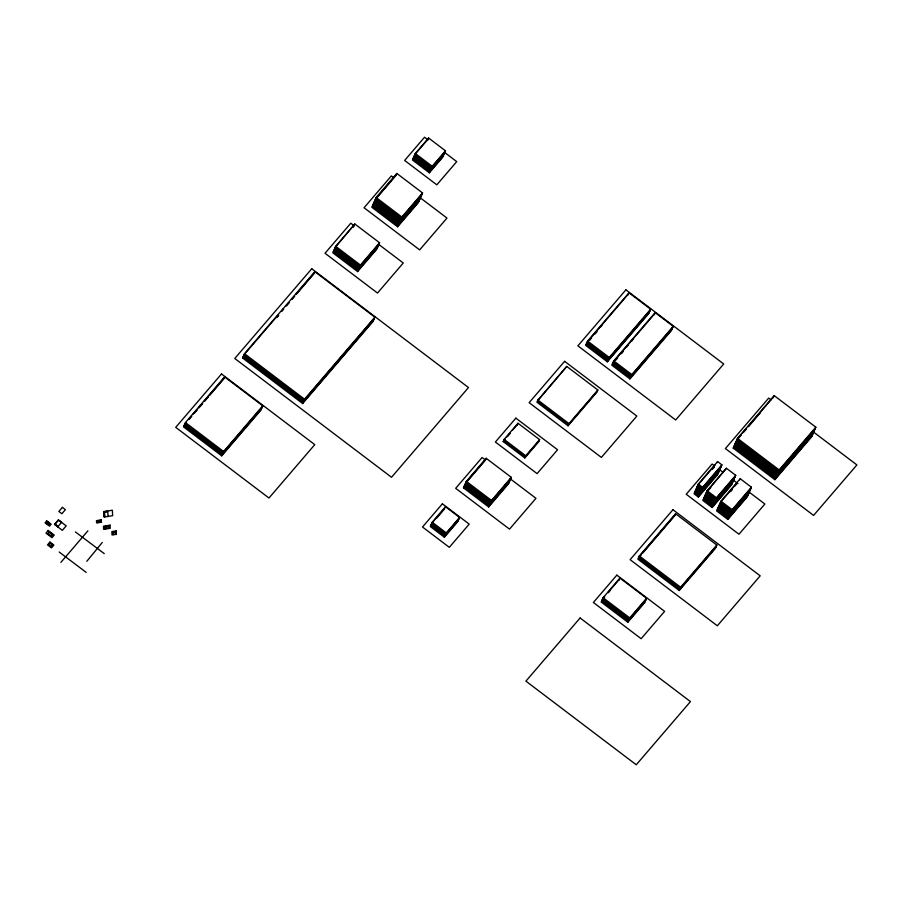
<?xml version="1.0" encoding="UTF-8"?>
<svg xmlns="http://www.w3.org/2000/svg" width="902" height="902" viewBox="0 0 902 902"><rect width="100%" height="100%" fill="white"/><g stroke="black" fill="none" stroke-linecap="round" stroke-linejoin="round"><path stroke-width="1.35" d="M46.306 523.047L48.911 525.02L46.306 523.047L47.366 521.717L49.971 523.69L48.911 525.02L46.385 522.889M47.366 521.717L49.869 523.904M51.549 536.239L47.93 533.702L51.504 536.34L52.857 534.706L49.306 532.022L47.953 533.657M49.306 532.022L47.907 533.758M54.909 524.378L57.908 526.655L54.909 524.378L58.517 520.059L61.471 522.438M52.857 534.706L49.26 532.124M48.877 544.695L50.32 542.981L52.654 544.752L51.132 546.623L48.9 544.639L51.188 546.522M50.23 543.196L52.632 544.808M185.44 422.564L183.534 426.894L221.712 455.826L260.87 410.173L262.764 405.832L224.598 376.912L185.44 422.564L223.617 451.496L221.712 455.826M224.598 376.912L223.651 379.077L209.986 394.997M242.604 358.026L244.51 353.697L314.843 271.694L374.871 317.2L372.977 321.529L302.644 403.532L242.604 358.026L244.431 355.895M314.843 271.694L313.885 273.858L296.532 294.097M335.702 246.314L332.849 252.819L357.587 271.57L376.72 249.256L379.573 242.762L354.836 224.012L335.702 246.314L360.439 265.064L357.587 271.57M353.404 227.259L353.877 226.176M354.836 224.012L335.217 247.396L359.954 266.146L379.088 243.844M376.168 197.549L371.883 207.291L397.602 226.785L418.269 202.679L422.542 192.938L396.835 173.443L376.168 197.549L401.875 217.032L397.602 226.785M396.835 173.443L395.888 175.619L375.209 199.714L400.928 219.197L421.595 195.103M302.644 403.532L304.538 399.203L374.871 317.2M415.315 153.487L412.462 159.981L429.352 172.789L442.623 157.32L445.475 150.814L428.585 138.017L415.315 153.487L432.205 166.284L429.352 172.789M427.638 140.182L428.585 138.017M432.216 522.224L430.31 526.554L444.393 537.22L457.664 521.751L459.569 517.421L445.487 506.744L432.216 522.224L446.298 532.89L444.393 537.22M445.013 507.826L445.487 506.744M463.493 487.869L466.345 481.375L486.155 458.284L511.31 477.35L508.457 483.855L488.658 506.935L463.493 487.869L465.297 485.772M486.155 458.284L485.197 460.448L465.398 483.54L490.553 502.606L510.363 479.514M503.203 441.574L504.162 439.398L517.996 423.263L539.599 439.635L538.641 441.8L524.795 457.934L503.203 441.574L504.94 439.556M517.049 425.428L517.996 423.263M488.658 506.935L491.511 500.441L511.31 477.35M537.908 400.048L536.961 402.213L568.057 425.789L596.898 392.167L597.846 390.002L566.749 366.426L537.908 400.048L569.004 423.624L568.057 425.789M524.795 457.934L525.753 455.769L539.599 439.635M566.749 366.426L537.434 401.131L568.531 424.707L597.372 391.085M587.608 341.057L585.702 345.387L607.362 361.803L648.763 313.546L650.658 309.217L628.998 292.789L587.608 341.057L609.267 357.474L607.362 361.803M628.04 294.965L628.998 292.789M613.777 360.89L611.872 365.22L629.923 378.908L671.313 330.651L673.219 326.31L655.168 312.633L613.777 360.89L631.828 374.578L629.923 378.908M654.209 314.798L655.168 312.633M603.1 597.71L601.194 602.04L627.848 622.233L644.671 602.615L646.576 598.285L619.933 578.092L603.1 597.71L629.754 617.904L627.848 622.233M618.975 580.257L619.933 578.092M639.36 555.959L637.928 559.206L679.229 590.506L715.421 548.303L716.853 545.045L675.564 513.757L639.36 555.959L680.649 587.258L679.229 590.506M674.606 515.921L675.564 513.757M698.317 484.047L694.044 493.789L698.351 497.058L717.62 474.599L721.904 464.846L717.586 461.576L698.317 484.047L702.635 487.305L698.351 497.058M717.113 462.658L717.586 461.576M707.134 490.722L702.861 500.475L712.163 507.533L731.432 485.062L735.716 475.309L726.403 468.262L707.134 490.722L716.447 497.78L712.163 507.533M733.213 448.114L737.498 438.361L774.175 395.606L815.836 427.187L811.552 436.94L774.874 479.695L733.213 448.114L735.051 445.983M726.403 468.262L706.661 491.804L715.962 498.862L735.231 476.391M720.946 501.196L716.673 510.938L727.869 519.439L747.138 496.968L751.422 487.215L740.215 478.725L720.946 501.196L732.153 509.686L727.869 519.439M773.217 397.771L774.175 395.606M739.741 479.808L740.215 478.725M774.874 479.695L779.159 469.942L815.836 427.187M86.795 561.326L102.287 542.463M57.908 526.655L61.528 522.337L58.45 520.217M48.809 544.864L50.275 543.094M60.885 562.374L87.9 530.838M396.361 174.526L375.694 198.632L401.401 218.115L422.068 194.02M376.055 199.782L374.262 201.879L399.969 221.362L420.648 197.267M428.112 139.1L414.841 154.569L431.731 167.377L445.002 151.897M375.582 200.864L373.789 202.961L399.496 222.456L420.163 198.35M188.608 419.396L191.337 416.217M193.163 414.086L196.805 409.846M198.62 407.715L202.262 403.476M204.089 401.345L224.124 377.994M277.827 315.373L244.036 354.779L304.064 400.285L374.398 318.282M281.48 311.111L283.307 308.98M286.047 305.789L288.787 302.598M291.526 299.396L294.266 296.206M296.093 294.075L314.358 272.776M336.096 247.441L334.27 249.561L359.007 268.311L378.141 246.009M376.01 200.898L373.315 204.044L399.022 223.538L419.689 199.432M415.664 154.67L413.894 156.734L430.784 169.542L444.055 154.062M186.308 422.598L184.493 424.729L222.659 453.661L261.817 408.008M189.048 419.419L191.776 416.228M194.505 413.048L197.234 409.858M199.06 407.738L202.702 403.487M204.529 401.367L208.17 397.117M276.44 317.527L278.267 315.396M281.92 311.134L283.747 309.003M286.486 305.812L289.226 302.61M291.966 299.419L294.706 296.228M276.88 317.538L278.707 315.407M335.138 249.606L333.323 251.737L358.06 270.476L377.194 248.174M374.161 204.123L372.357 206.208L398.075 225.703L418.742 201.597M414.706 156.835L412.936 158.899L429.826 171.707L443.107 156.226M432.205 166.284L445.475 150.814M444.528 152.979L431.257 168.46L414.368 155.651M443.581 155.144L430.31 170.625L413.409 157.816M360.439 265.064L379.573 242.762M401.875 217.032L422.542 192.938M378.615 244.927L359.481 267.229L334.743 248.478M377.667 247.092L358.534 269.394L333.796 250.655M421.121 196.185L400.454 220.28L374.736 200.796M419.216 200.515L398.549 224.621L372.842 205.126M223.617 451.496L262.764 405.832M262.29 406.926L223.132 452.578L184.966 423.647M261.343 409.091L222.185 454.743L184.019 425.812M373.924 319.364L303.591 401.367L243.551 355.862M373.451 320.447L303.117 402.45L243.078 356.944M485.671 459.366L465.872 482.457L491.038 501.523L510.836 478.432M444.134 508.863L431.742 523.307L445.825 533.973L459.095 518.503M628.525 293.872L587.123 342.14L608.794 358.556L650.184 310.299M436.579 518.199L444.539 508.908M466.244 483.607L464.451 485.704L489.606 504.77L509.404 481.679M589.356 340.077L591.148 337.979M594.745 333.774L596.549 331.677M600.146 327.482L601.95 325.385M432.565 523.408L430.795 525.471L444.866 536.138L458.137 520.668M506.281 437.459L509.743 433.422M512.336 430.401L517.522 424.346M587.98 342.208L586.176 344.305L607.847 360.721L649.237 312.464M589.773 340.11L591.577 338.013M595.173 333.808L596.977 331.71M507.533 436.523L510.126 433.501M446.298 532.89L459.569 517.421M458.611 519.586L445.34 535.055L431.269 524.389M609.267 357.474L650.658 309.217M649.711 311.382L608.32 359.639L586.65 343.222M539.114 440.717L525.28 456.852L503.677 440.492M509.889 480.597L490.079 503.688L464.925 484.622M508.931 482.762L489.132 505.853L463.966 486.787M654.694 313.716L613.304 361.973L631.355 375.66L672.745 327.392M615.525 359.909L617.318 357.812M620.926 353.618L622.718 351.521M626.315 347.315L628.119 345.218M631.716 341.024L633.52 338.927M614.149 362.04L612.345 364.137L630.397 377.825L671.798 329.568M615.942 359.943L617.746 357.846M621.343 353.652L623.147 351.555M569.004 423.624L597.846 390.002M631.828 374.578L673.219 326.31M672.272 328.475L630.881 376.743L612.819 363.055M715.275 464.801L697.844 485.129L702.151 488.388L721.42 465.928M740.689 435.17L737.024 439.454L778.685 471.024L815.352 428.27M742.526 433.039L746.191 428.754M748.029 426.623L773.691 396.688M712.05 469.096L713.888 466.954M741.128 435.192L736.551 440.537L778.212 472.107L814.878 429.352M743.879 431.979L746.63 428.777M748.468 426.635L760.386 412.744M698.734 485.152L696.896 487.294L701.204 490.564L720.472 468.093M712.49 469.108L714.328 466.965M737.43 440.559L735.592 442.702L777.253 474.272L813.931 431.517M604.396 596.718L602.626 598.793L629.28 618.986L646.103 599.368M607.937 592.591L619.448 579.174M736.483 442.724L734.645 444.866L776.306 476.448L812.984 433.682M604.802 596.774L602.153 599.875L628.795 620.069L645.629 600.45M608.354 592.648L610.124 590.584M675.079 514.839L638.887 557.041L680.176 588.341L716.368 546.127M696.829 489.482L694.991 491.624L699.298 494.894L718.567 472.422M736.923 442.747L734.172 445.949L775.833 477.53L812.499 434.764M641.119 554.955L638.413 558.124L679.702 589.423L715.895 547.21M642.934 552.847L673.704 516.97M702.635 487.305L721.904 464.846M720.946 467.01L701.677 489.47L697.37 486.212M719.999 469.175L700.73 491.646L696.423 488.377M719.525 470.258L700.256 492.729L695.938 489.459M719.041 471.34L699.783 493.811L695.465 490.541M718.093 473.505L698.824 495.976L694.517 492.706M710.776 487.542L706.187 492.887L715.489 499.945L734.758 477.474M707.067 492.92L705.229 495.051L714.542 502.11L733.811 479.65M706.119 495.085L704.282 497.227L713.595 504.274L732.864 481.815M705.161 497.25L703.334 499.392L712.636 506.439L731.905 483.979M716.447 497.78L735.716 475.309M734.284 478.567L715.015 501.027L705.714 493.969M733.337 480.732L714.068 503.192L704.755 496.145M732.379 482.897L713.11 505.357L703.808 498.31M736.99 483.021L720.472 502.279L731.68 510.769L750.949 488.298M730.09 491.59L731.928 489.448M734.679 486.246L737.43 483.032M721.352 502.301L719.525 504.443L730.721 512.934L749.99 490.474M730.53 491.601L732.368 489.47M720.405 504.466L718.567 506.608L729.774 515.098L749.043 492.639M719.458 506.631L717.62 508.773L728.827 517.263L748.096 494.803M629.754 617.904L646.576 598.285M645.156 601.533L628.322 621.151L601.679 600.957M732.153 509.686L751.422 487.215M750.475 489.391L731.206 511.851L719.999 503.361M749.517 491.556L730.248 514.016L719.041 505.526M748.57 493.721L729.301 516.181L718.093 507.691M747.611 495.886L728.354 518.346L717.146 509.855M814.405 430.434L777.738 473.189L736.066 441.619M680.649 587.258L716.853 545.045M813.457 432.599L776.78 475.354L735.119 443.784M812.025 435.846L775.359 478.612L733.698 447.031M104.395 516.823L104.012 511.75L107.417 511.333M107.654 511.502L104.237 511.93L104.632 517.004L104.046 517.015L103.753 511.558L112.355 510.228L112.649 515.685L108.026 516.395M104.012 511.75L107.766 511.592L108.037 516.587L104.271 516.733M97.551 522.326L97.36 520.882L100.212 520.443L100.753 522.157M97.472 520.973L100.449 520.612M97.709 521.142L100.686 520.792M105.015 528.561L104.801 526.61L109.165 526.362L109.266 528.222L104.903 528.471M104.914 526.7L108.928 526.182M105.151 526.881L109.052 526.272M104.801 526.61L109.165 526.362M115.309 531.718L115.884 534.097L112.851 534.131L112.739 532.112L115.422 531.808M112.739 532.112L115.772 532.079L112.975 532.293L113.201 534.401M75.373 531.921L104.249 553.614M59.194 552.024L86.186 572.387M427.875 139.754L424.549 137.228L404.637 160.443L436.816 184.831L456.728 161.616L444.517 152.37M770.939 399.766L768.707 398.075L725.4 448.565L813.593 515.414L856.9 464.925L813.356 431.923M393.588 177.604L391.367 175.913L364.058 207.753L419.667 249.899L446.975 218.059L420.287 197.831M737.498 438.361L779.159 469.942M714.373 465.748L712.118 464.045L686.219 494.251L738.975 534.232L764.873 504.026L749.167 492.12M718.86 469.153L723.348 472.547M732.323 479.357L737.937 483.607M354.136 225.759L350.788 223.222L325.024 253.27L377.498 293.049L403.273 263.001L378.705 244.386M504.162 439.398L525.753 455.769M485.479 460.054L482.108 457.494L455.668 488.32L509.517 529.136L535.957 498.31L510.149 478.748M466.345 481.375L491.511 500.441M244.51 353.697L304.538 399.203M97.36 520.882L97.901 522.596L97.427 522.235M54.977 524.209L57.931 526.599M113.212 532.473L113.325 534.491M112.863 532.203L113.088 534.311M104.474 512.111L104.745 517.094M105.263 526.971L105.365 528.82M105.027 526.791L105.252 528.73M97.585 521.063L97.777 522.506M46.724 520.882L45.1 522.777L49.509 526.125L51.132 524.231L46.724 520.882M62.396 507.364L58.878 511.468L61.888 513.745L65.406 509.641L62.396 507.364M48.201 530.523L45.979 533.116L52 537.671L54.21 535.089L48.201 530.523M58.371 519.913L54.515 524.4L62.351 530.342L66.207 525.855L58.371 519.913M49.926 542.079L47.513 544.887L51.47 547.886L53.883 545.067L49.926 542.079M221.509 373.958L175.721 427.345L268.976 498.028L314.764 444.641L221.509 373.958M311.754 268.74L234.779 358.477L391.524 477.282L468.488 387.544L311.754 268.74M442.397 503.801L422.497 527.005L449.309 547.334L469.209 524.118L442.397 503.801M515.865 418.145L495.378 442.025L537.085 473.629L557.571 449.76L515.865 418.145M564.607 361.319L529.136 402.675L601.375 457.427L636.846 416.07L564.607 361.319M625.909 289.846L577.878 345.838L675.688 419.971L723.708 363.98L625.909 289.846M580.11 617.971L525.922 681.145L636.26 764.772L690.447 701.598L580.11 617.971M616.844 575.138L593.381 602.491L641.153 638.706L664.616 611.353L616.844 575.138M672.948 509.72L630.115 559.668L717.338 625.785L760.183 575.837L672.948 509.72M101.317 519.89L96.469 520.634L96.593 522.934L101.441 522.19L101.317 519.89M110.067 525.167L103.459 526.193L103.629 529.339L110.236 528.313L110.067 525.167M116.2 530.917L111.871 531.582L112.051 535.01L116.392 534.334L116.2 530.917"/></g></svg>
